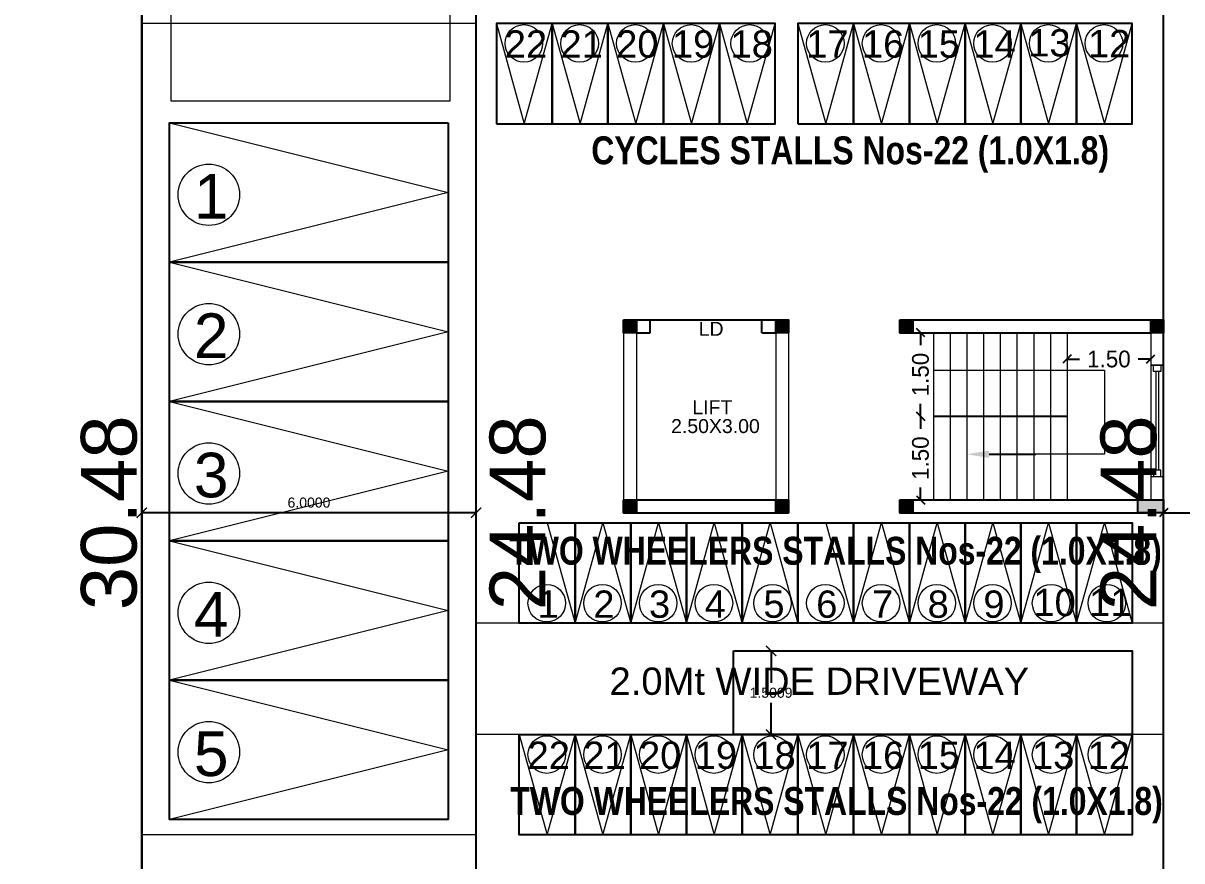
# Model space of a CAD drawing. Header units: metres. Extents: x -1559842 to -1559684, y 41615 to 41715.
# Drawn here: x -1559721.73 to -1559700.93, y 41664.06 to 41679.09 of the extents above; entities that cross this region are included whole.
import ezdxf
from ezdxf import colors
from ezdxf.entities.mleader import LeaderData, LeaderLine
from ezdxf.math import Vec2, Vec3

# ---------------------------------------------------------------- set-up
doc = ezdxf.new("R2010")
doc.units = ezdxf.units.M
doc.header["$LTSCALE"] = 750
doc.header["$MEASUREMENT"] = 0
doc.header["$PDMODE"] = 35
doc.header["$PDSIZE"] = 50
doc.linetypes.add('DASHED2', pattern=[0.375, 0.25, -0.125])
doc.layers.get('0').update_dxf_attribs({"lineweight": 5})
doc.layers.get('Defpoints').update_dxf_attribs({"lineweight": 0})
for name, color, linetype, plot in [('ANGULAR_PARKING_SLOT_1', 6, 'Continuous', False), ('CYCLE_PARKING', 2, 'Continuous', False), ('TWO_WHEELER_DRIVE_WAY', 6, 'Continuous', False), ('TWO_WHEELER_DRIVEWAY', 30, 'Continuous', False), ('TWO_WHEELER_PARKING', 2, 'Continuous', False)]:
    doc.layers.add(name, color=color, linetype=linetype, plot=plot)
for name, color, linetype, lineweight in [('AS_AT_SITE', 7, 'Continuous', 5), ('BLK_1_LVL_0_BLDG_FOOT_PRINT', 1, 'Continuous', 5), ('DIST_EXIT', 7, 'Continuous', 0), ('FMB_OR_PLR', 7, 'Continuous', 5), ('SUPER_IMPOSED', 7, 'Continuous', 5), ('UG_SUMP', 7, 'Continuous', 5)]:
    doc.layers.add(name, color=color, linetype=linetype, lineweight=lineweight)
for name, color, linetype in [('BLK_1_LVL_0_FRONT_SETBACK', 2, 'Continuous'), ('BLK_1_LVL_0_REAR_SETBACK', 11, 'Continuous'), ('PLOT_BOUNDARY', 70, 'Continuous'), ('ROAD_WIDTH', 7, 'Continuous')]:
    doc.layers.add(name, color=color, linetype=linetype)
doc.styles.get("Standard").update_dxf_attribs({"font": 'arial.ttf'})
doc.styles.add('sunahari', font='framd.ttf', dxfattribs={"height": 0.3})
doc.dimstyles.new('CIVIL Mt.', dxfattribs={"dimscale": 0, "dimtxt": 0.2, "dimasz": 0.15, "dimexe": 0.18, "dimexo": 0.0625, "dimgap": 0.1, "dimtad": 0, "dimzin": 0, "dimdsep": 46, "dimtxsty": 'sunahari', "dimblk": 'OBLIQUE', "dimcen": 0.09, "dimse1": 1, "dimse2": 1, "dimclrd": 253, "dimclrt": 4, "dimadec": 0, "dimazin": 0, "dimtfac": 1, "dimtofl": 0, "dimtmove": 1, "dimatfit": 3, "dimfxl": 0, "dimfrac": 2, "dimtolj": 1, "dimtzin": 0, "dimarcsym": 0})
doc.dimstyles.new('SITE PLAN FMB', dxfattribs={"dimtxt": 1, "dimasz": 0.1, "dimexe": 0.1, "dimexo": 0.1, "dimgap": 0.08, "dimtad": 0, "dimzin": 0, "dimdsep": 46, "dimtxsty": 'Standard', "dimblk": 'OBLIQUE', "dimcen": 0.09, "dimse1": 1, "dimse2": 1, "dimsd1": 1, "dimsd2": 1, "dimclrd": 253, "dimclrt": 4, "dimadec": 0, "dimazin": 0, "dimtfac": 1, "dimtofl": 0, "dimtmove": 1, "dimatfit": 3, "dimfxl": 0, "dimfrac": 2, "dimtolj": 1, "dimtzin": 0, "dimarcsym": 0})
doc.dimstyles.get("Standard").update_dxf_attribs({"dimtxt": 0.18, "dimasz": 0.18, "dimexe": 0.18, "dimexo": 0.0625, "dimgap": 0.09, "dimtad": 1, "dimtih": 1, "dimtoh": 1, "dimdec": 4, "dimzin": 0, "dimdsep": 46, "dimtxsty": 'Standard', "dimblk": 'ARCHTICK', "dimcen": 0.09, "dimadec": 0, "dimazin": 0, "dimtfac": 1, "dimtdec": 4, "dimtofl": 0, "dimtmove": 0, "dimatfit": 3, "dimldrblk": 'ARCHTICK', "dimfxl": 0, "dimtolj": 1, "dimtzin": 0, "dimarcsym": 0})

# ---------------------------------------------------------------- blocks, each defined once
blk = doc.blocks.new('*D411')
at = {"layer": 'Defpoints', "color": 0}
for p in [(-1559719.598, 41685.549), (-1559720.183, 41655.069), (-1559719.598, 41655.069)]:
    blk.add_point(p, dxfattribs=at)
at = {"color": 4, "lineweight": 25, "insert": (-1559720.183, 41670.309), "char_height": 1, "attachment_point": 5, "rotation": 90}
blk.add_mtext('\\A1;30.48', dxfattribs=at)
blk = doc.blocks.new('_Oblique')
at = {"color": 0, "linetype": 'ByBlock', "lineweight": -2}
blk.add_line((-0.5, -0.5), (0.5, 0.5), dxfattribs=at)
blk = doc.blocks.new('*D413')
at = {"layer": 'Defpoints', "color": 0}
for p in [(-1559713.598, 41682.549), (-1559713.598, 41658.069), (-1559712.849, 41658.069)]:
    blk.add_point(p, dxfattribs=at)
at = {"color": 4, "lineweight": 25, "insert": (-1559712.849, 41670.309), "char_height": 1, "attachment_point": 5, "rotation": 90}
blk.add_mtext('\\A1;24.48', dxfattribs=at)
blk = doc.blocks.new('*D415')
at = {"layer": 'Defpoints', "color": 0}
for p in [(-1559701.885, 41682.549), (-1559701.262, 41682.549), (-1559701.262, 41658.069)]:
    blk.add_point(p, dxfattribs=at)
at = {"color": 4, "lineweight": 25, "insert": (-1559701.885, 41670.309), "char_height": 1, "attachment_point": 5, "rotation": 90}
blk.add_mtext('\\A1;24.48', dxfattribs=at)
blk = doc.blocks.new('*D418')
at = {"color": 253, "lineweight": -2, "ltscale": 0.25}
for p, q in [((-1559701.262, 41670.309), (-1559700.299, 41670.309)), ((-1559698.262, 41670.309), (-1559699.225, 41670.309))]:
    blk.add_line(p, q, dxfattribs=at)
at = {"layer": 'Defpoints', "color": 0, "ltscale": 0.25}
for p in [(-1559701.262, 41670.309), (-1559698.262, 41670.309), (-1559698.262, 41670.309)]:
    blk.add_point(p, dxfattribs=at)
at = {"color": 253, "lineweight": -2, "ltscale": 0.25, "xscale": 0.15, "yscale": 0.15, "zscale": 0.15, "rotation": 180}
blk.add_blockref('_Oblique', (-1559701.262, 41670.309), dxfattribs=at)
at = {"color": 253, "lineweight": -2, "ltscale": 0.25, "xscale": 0.15, "yscale": 0.15, "zscale": 0.15}
blk.add_blockref('_Oblique', (-1559698.262, 41670.309), dxfattribs=at)
at = {"color": 4, "ltscale": 0.25, "insert": (-1559699.762, 41670.309), "char_height": 0.3, "attachment_point": 5, "style": 'sunahari'}
blk.add_mtext('\\A1;{\\C1;3.00}', dxfattribs=at)
blk = doc.blocks.new('_ArchTick')
at = {"color": 0, "linetype": 'ByBlock', "const_width": 0.15}
blk.add_lwpolyline([(-0.5, -0.5), (0.5, 0.5)], dxfattribs=at)
blk = doc.blocks.new('*D419')
at = {"layer": 'Defpoints', "color": 0}
for p in [(-1559719.598, 41670.309), (-1559719.598, 41670.309), (-1559713.598, 41670.309)]:
    blk.add_point(p, dxfattribs=at)
at = {"layer": 'DIST_EXIT', "color": 0, "lineweight": -2}
for p, q in [((-1559719.598, 41670.371), (-1559719.598, 41670.489)), ((-1559713.598, 41670.371), (-1559713.598, 41670.489)), ((-1559713.598, 41670.309), (-1559719.598, 41670.309))]:
    blk.add_line(p, q, dxfattribs=at)
at = {"layer": 'DIST_EXIT', "color": 0, "lineweight": -2, "xscale": 0.18, "yscale": 0.18, "zscale": 0.18, "rotation": 180}
blk.add_blockref('_ArchTick', (-1559719.598, 41670.309), dxfattribs=at)
at = {"layer": 'DIST_EXIT', "color": 0, "lineweight": -2, "xscale": 0.18, "yscale": 0.18, "zscale": 0.18}
blk.add_blockref('_ArchTick', (-1559713.598, 41670.309), dxfattribs=at)
at = {"layer": 'DIST_EXIT', "color": 0, "insert": (-1559716.598, 41670.491), "char_height": 0.18, "attachment_point": 5}
blk.add_mtext('\\A1;{\\C1;6.0000}', dxfattribs=at)
blk = doc.blocks.new('*D433')
at = {"color": 253, "lineweight": -2}
for p, q in [((-1559705.623, 41673.539), (-1559705.623, 41673.315)), ((-1559705.623, 41672.039), (-1559705.623, 41672.262))]:
    blk.add_line(p, q, dxfattribs=at)
at = {"layer": 'Defpoints', "color": 0}
for p in [(-1559705.623, 41673.539), (-1559705.406, 41673.539), (-1559705.406, 41672.039)]:
    blk.add_point(p, dxfattribs=at)
at = {"color": 253, "lineweight": -2, "xscale": 0.15, "yscale": 0.15, "zscale": 0.15}
for p, rotation in [((-1559705.623, 41673.539), 90), ((-1559705.623, 41672.039), 270)]:
    blk.add_blockref('_Oblique', p, dxfattribs=dict(at, rotation=rotation))
at = {"color": 4, "lineweight": -3, "insert": (-1559705.623, 41672.789), "char_height": 0.3, "attachment_point": 5, "rotation": 90, "style": 'sunahari'}
blk.add_mtext('\\A1;1.50', dxfattribs=at)
blk = doc.blocks.new('*D434')
at = {"color": 253, "lineweight": -2}
for p, q in [((-1559705.623, 41672.039), (-1559705.623, 41671.815)), ((-1559705.623, 41670.539), (-1559705.623, 41670.762))]:
    blk.add_line(p, q, dxfattribs=at)
at = {"layer": 'Defpoints', "color": 0}
for p in [(-1559705.406, 41672.039), (-1559705.623, 41670.539), (-1559705.406, 41670.539)]:
    blk.add_point(p, dxfattribs=at)
at = {"color": 253, "lineweight": -2, "xscale": 0.15, "yscale": 0.15, "zscale": 0.15}
for p, rotation in [((-1559705.623, 41672.039), 90), ((-1559705.623, 41670.539), 270)]:
    blk.add_blockref('_Oblique', p, dxfattribs=dict(at, rotation=rotation))
at = {"color": 4, "lineweight": -3, "insert": (-1559705.623, 41671.289), "char_height": 0.3, "attachment_point": 5, "rotation": 90, "style": 'sunahari'}
blk.add_mtext('\\A1;1.50', dxfattribs=at)
blk = doc.blocks.new('*D435')
at = {"color": 253, "lineweight": -2}
for p, q in [((-1559702.992, 41673.066), (-1559702.769, 41673.066)), ((-1559701.492, 41673.066), (-1559701.715, 41673.066))]:
    blk.add_line(p, q, dxfattribs=at)
at = {"layer": 'Defpoints', "color": 0}
for p in [(-1559701.492, 41673.066), (-1559702.992, 41672.865), (-1559701.492, 41672.865)]:
    blk.add_point(p, dxfattribs=at)
at = {"color": 253, "lineweight": -2, "xscale": 0.15, "yscale": 0.15, "zscale": 0.15, "rotation": 180}
blk.add_blockref('_Oblique', (-1559702.992, 41673.066), dxfattribs=at)
at = {"color": 253, "lineweight": -2, "xscale": 0.15, "yscale": 0.15, "zscale": 0.15}
blk.add_blockref('_Oblique', (-1559701.492, 41673.066), dxfattribs=at)
at = {"color": 4, "lineweight": -3, "insert": (-1559702.242, 41673.066), "char_height": 0.3, "attachment_point": 5, "style": 'sunahari'}
blk.add_mtext('\\A1;1.50', dxfattribs=at)
blk = doc.blocks.new('*D511')
at = {"layer": 'Defpoints', "color": 0}
for p in [(-1559708.976, 41667.83), (-1559708.305, 41667.83), (-1559708.976, 41666.329)]:
    blk.add_point(p, dxfattribs=at)
at = {"layer": 'TWO_WHEELER_DRIVE_WAY', "color": 0, "lineweight": -2}
for p, q in [((-1559708.914, 41667.83), (-1559708.125, 41667.83)), ((-1559708.305, 41667.83), (-1559708.305, 41667.261)), ((-1559708.305, 41666.329), (-1559708.305, 41666.897)), ((-1559708.914, 41666.329), (-1559708.125, 41666.329))]:
    blk.add_line(p, q, dxfattribs=at)
at = {"layer": 'TWO_WHEELER_DRIVE_WAY', "color": 0, "lineweight": -2, "xscale": 0.18, "yscale": 0.18, "zscale": 0.18}
for p, rotation in [((-1559708.305, 41667.83), 90), ((-1559708.305, 41666.329), 270)]:
    blk.add_blockref('_ArchTick', p, dxfattribs=dict(at, rotation=rotation))
at = {"layer": 'TWO_WHEELER_DRIVE_WAY', "color": 0, "lineweight": -2, "insert": (-1559708.305, 41667.079), "char_height": 0.18, "attachment_point": 5}
blk.add_mtext('\\A1;1.5009', dxfattribs=at)

msp = doc.modelspace()

# ---------------------------------------------------------------- hatches: boundary and pattern name
h = msp.add_hatch()
h.set_pattern_fill('GRAVEL', color=141, scale=0.06)
h.set_pattern_definition([(228.012788, (-1559513.00596, 41844.04268), (-12.192, -13.716), [0.205033, -20.29829]), (184.96974, (-1559513.14312, 41843.89028), (18.287999993, 1.524000087), [0.351843, -34.832429]), (132.510447, (-1559513.49364, 41843.8598), (15.240000006, -16.763999994), [0.248089, -24.560834]), (267.27369, (-1559514.088, 41843.4788), (1.524000003, 30.48), [0.320403, -31.7198625]), (292.833654, (-1559514.10324, 41843.15876), (-7.62, 18.288), [0.31418, -31.103885]), (357.27369, (-1559513.98132, 41842.8692), (-30.48, 1.524000003), [0.320403, -31.7198625]), (37.69424, (-1559513.66128, 41842.85396), (-19.811999999, -15.240000001), [0.423716, -41.947869]), (72.255328, (-1559513.326, 41843.11304), (10.668000003, 33.527999999), [0.400032, -39.603154]), (121.429566, (-1559513.20408, 41843.49404), (-12.192000002, 19.811999999), [0.321488, -31.8273274]), (175.23636, (-1559513.37172, 41843.76836), (16.764, -1.524), [0.367028, -17.984362]), (222.397438, (-1559513.73748, 41843.79884), (-18.287999999, -16.764000001), [0.474647, -46.9900635]), (138.814075, (-1559512.57924, 41843.46356), (-10.668, 9.144), [0.162003, -16.0383395]), (171.469234, (-1559512.70116, 41843.57024), (19.812, -3.047999997), [0.308209, -30.5127834]), (225, (-1559513.006, 41843.616), (-2e-16, -1.524), [0.215526, -1.939736]), (203.19859, (-1559513.11264, 41843.79884), (7.62, 3.048), [0.116065, -11.4903734]), (291.80141, (-1559513.21932, 41843.75312), (-1.524, 4.572), [0.164139, -8.042852]), (30.96376, (-1559513.15836, 41843.60072), (4.572, 3.048), [0.266592, -8.619779]), (161.56505, (-1559512.92976, 41843.7379), (3.048, -1.524), [0.192772, -4.626539]), (16.38954, (-1559514.10324, 41843.75312), (15.24, 4.572), [0.270053, -26.735296]), (70.346176, (-1559513.84416, 41843.82932), (-6.096, -16.764), [0.226559, -22.4293294]), (293.19859, (-1559512.92976, 41844.04268), (-3.048, 7.62), [0.232128, -11.37431]), (343.61046, (-1559512.83832, 41843.82932), (-15.24, 4.572), [0.270053, -26.735296]), (339.443955, (-1559514.10324, 41842.80824), (-7.62, 3.048), [0.260421, -12.7606406]), (294.77514, (-1559513.8594, 41842.7168), (-7.62000001, 16.763999996), [0.218203, -21.602156]), (66.80141, (-1559512.91452, 41842.51868), (3.048, 7.62), [0.232128, -11.37431]), (17.354025, (-1559512.82308, 41842.73204), (-19.812, -6.096), [0.25547, -25.2914256]), (69.443955, (-1559513.66128, 41842.51868), (-3.048, -7.62), [0.1302106, -12.890851]), (101.30993, (-1559513.00596, 41842.51868), (-1.524, 6.096), [0.077709, -7.693197]), (165.96376, (-1559513.0212, 41842.59488), (4.572, -1.524), [0.31418, -5.969433]), (186.009006, (-1559513.326, 41842.67108), (15.24, 1.524), [0.29116, -28.824819]), (303.69007, (-1559513.15836, 41843.46356), (-1.524, 3.048), [0.219794, -5.275066]), (353.157227, (-1559513.03644, 41843.28068), (25.908, -3.047999999), [0.383734, -37.9896054]), (60.945396, (-1559512.65544, 41843.23496), (-6.096, -10.668), [0.156905, -15.533635]), (90, (-1559512.5792, 41843.3721), (-1.524, 1.524), [0.09144, -1.43256]), (120.256437, (-1559513.35648, 41842.7168), (6.096, -10.668), [0.21172, -20.9603645]), (48.012787, (-1559513.46316, 41842.89968), (12.192, 13.716), [0.410066, -20.093257]), (0, (-1559513.1888, 41843.2045), (1.524, 1.524), [0.39624, -1.12776]), (325.304846, (-1559512.7926, 41843.20448), (15.240000006, -10.667999992), [0.240966, -23.85559]), (254.0546, (-1559512.59448, 41843.06732), (-1.524, -6.096), [0.2218974, -10.87299]), (207.645975, (-1559512.65544, 41842.85396), (-28.956000001, -15.239999998), [0.361287, -35.767479]), (175.426079, (-1559512.97548, 41842.68632), (-19.812, 1.524), [0.382218, -37.839508])])
h.paths.add_polyline_path([(-1559714.59807, 41655.48301), (-1559714.59807, 41655.06868), (-1559700.76207, 41655.06868), (-1559700.76207, 41655.48301)])
h.paths.add_polyline_path([(-1559712.05885, 41669.00202), (-1559712.05885, 41671.61339), (-1559713.62947, 41671.61339), (-1559713.62947, 41669.00202)], flags=9)
h.paths.add_polyline_path([(-1559708.75085, 41658.03044), (-1559706.13949, 41658.03044), (-1559706.13949, 41659.60106), (-1559708.75085, 41659.60106)], flags=9)
h.paths.add_polyline_path([(-1559701.09446, 41669.00202), (-1559701.09446, 41671.61339), (-1559702.66508, 41671.61339), (-1559702.66508, 41669.00202)], flags=9)
h.paths.add_polyline_path([(-1559706.78908, 41655.52307), (-1559706.78908, 41657.62351), (-1559708.10974, 41657.62351), (-1559708.10974, 41655.52307)], flags=9)
h.paths.add_polyline_path([(-1559702.14033, 41682.64266), (-1559699.54617, 41682.64266), (-1559699.54617, 41684.73811), (-1559702.14033, 41684.73811)], flags=9)
h.paths.add_polyline_path([(-1559715.38862, 41679.50211), (-1559715.38862, 41683.25471), (-1559717.48407, 41683.25471), (-1559717.48407, 41679.50211)], flags=9)
h.paths.add_polyline_path([(-1559710.80521, 41671.69838), (-1559704.07145, 41671.69838), (-1559704.07145, 41673.79383), (-1559710.80521, 41673.79383)], flags=9)
h.paths.add_polyline_path([(-1559710.56341, 41666.64568), (-1559704.14588, 41666.64568), (-1559704.14588, 41672.12252), (-1559710.56341, 41672.12252)], flags=9)
at = {"lineweight": -3}
h = msp.add_hatch(color=6, dxfattribs=at)
h.dxf.hatch_style = 1
h.paths.add_polyline_path([(-1559710.72207, 41673.76868), (-1559710.95207, 41673.76868), (-1559710.95207, 41673.53868), (-1559710.72207, 41673.53868)])
h = msp.add_hatch(color=6, dxfattribs=at)
h.dxf.hatch_style = 1
h.paths.add_polyline_path([(-1559707.99207, 41673.76868), (-1559708.22207, 41673.76868), (-1559708.22207, 41673.53868), (-1559707.99207, 41673.53868)])
h = msp.add_hatch(color=6, dxfattribs=at)
h.dxf.hatch_style = 1
h.paths.add_polyline_path([(-1559705.76207, 41673.76868), (-1559705.99207, 41673.76868), (-1559705.99207, 41673.53868), (-1559705.76207, 41673.53868)])
h = msp.add_hatch(color=6, dxfattribs=at)
h.dxf.hatch_style = 1
h.paths.add_polyline_path([(-1559701.26207, 41673.76868), (-1559701.49207, 41673.76868), (-1559701.49207, 41673.53868), (-1559701.26207, 41673.53868)])
h = msp.add_hatch(color=6, dxfattribs=at)
h.dxf.hatch_style = 1
h.paths.add_polyline_path([(-1559710.72207, 41670.53868), (-1559710.95207, 41670.53868), (-1559710.95207, 41670.30868), (-1559710.72207, 41670.30868)])
h = msp.add_hatch(color=6, dxfattribs=at)
h.dxf.hatch_style = 1
h.paths.add_polyline_path([(-1559707.99207, 41670.53868), (-1559708.22207, 41670.53868), (-1559708.22207, 41670.30868), (-1559707.99207, 41670.30868)])
h = msp.add_hatch(color=6, dxfattribs=at)
h.dxf.hatch_style = 1
h.paths.add_polyline_path([(-1559705.76207, 41670.53868), (-1559705.99207, 41670.53868), (-1559705.99207, 41670.30868), (-1559705.76207, 41670.30868)])
h = msp.add_hatch(color=6, dxfattribs=at)
h.dxf.hatch_style = 1
h.paths.add_polyline_path([(-1559701.26207, 41670.53868), (-1559701.72207, 41670.53868), (-1559701.72207, 41670.30868), (-1559701.26207, 41670.30868)])

# ---------------------------------------------------------------- linework, layer by layer
at = {"color": 7, "ltscale": 0.25}
for p, q in [((-1559719.59807, 41643.74568), (-1559719.59807, 41696.87168)), ((-1559713.59807, 41679.08868), (-1559719.59807, 41679.08868)), ((-1559710.95207, 41673.76868), (-1559710.95207, 41670.30868)), ((-1559707.99207, 41673.76868), (-1559707.99207, 41670.53868)), ((-1559710.72207, 41673.53868), (-1559710.72207, 41670.53868)), ((-1559708.22207, 41673.53868), (-1559708.22207, 41670.53868)), ((-1559705.39207, 41673.53868), (-1559705.39207, 41670.53868)), ((-1559705.09207, 41673.53868), (-1559705.09207, 41670.53868)), ((-1559704.79207, 41673.53868), (-1559704.79207, 41670.53868)), ((-1559704.49207, 41673.53868), (-1559704.49207, 41670.53868)), ((-1559704.19207, 41673.53868), (-1559704.19207, 41670.53868)), ((-1559703.89207, 41673.53868), (-1559703.89207, 41670.53868)), ((-1559703.59207, 41673.53868), (-1559703.59207, 41670.53868)), ((-1559703.29207, 41673.53868), (-1559703.29207, 41670.53868)), ((-1559702.99207, 41673.53868), (-1559702.99207, 41670.53868)), ((-1559701.49207, 41673.53868), (-1559701.49207, 41670.53868)), ((-1559701.26207, 41668.32868), (-1559713.59807, 41668.32868)), ((-1559701.26207, 41666.32868), (-1559713.59807, 41666.32868)), ((-1559713.59807, 41664.52868), (-1559719.59807, 41664.52868))]:
    msp.add_line(p, q, dxfattribs=at)
at = {"color": 7, "linetype": 'DASHED2', "ltscale": 0.25}
for p, q in [((-1559713.23323, 41679.08868), (-1559712.73323, 41677.28868)), ((-1559712.73323, 41677.28868), (-1559712.23323, 41679.08868)), ((-1559712.23323, 41679.08868), (-1559711.73323, 41677.28868)), ((-1559711.73323, 41677.28868), (-1559711.23323, 41679.08868)), ((-1559711.23323, 41679.08868), (-1559710.73323, 41677.28868)), ((-1559710.73323, 41677.28868), (-1559710.23323, 41679.08868)), ((-1559710.23323, 41679.08868), (-1559709.73323, 41677.28868)), ((-1559709.73323, 41677.28868), (-1559709.23323, 41679.08868)), ((-1559709.23323, 41679.08868), (-1559708.73323, 41677.28868)), ((-1559708.73323, 41677.28868), (-1559708.23323, 41679.08868)), ((-1559707.82342, 41679.08868), (-1559707.32342, 41677.28868)), ((-1559707.32342, 41677.28868), (-1559706.82342, 41679.08868)), ((-1559706.82342, 41679.08868), (-1559706.32342, 41677.28868)), ((-1559706.32342, 41677.28868), (-1559705.82342, 41679.08868)), ((-1559705.82342, 41679.08868), (-1559705.32342, 41677.28868)), ((-1559705.32342, 41677.28868), (-1559704.82342, 41679.08868)), ((-1559704.82342, 41679.08868), (-1559704.32342, 41677.28868)), ((-1559704.32342, 41677.28868), (-1559703.82342, 41679.08868)), ((-1559703.82342, 41679.08868), (-1559703.32342, 41677.28868)), ((-1559703.32342, 41677.28868), (-1559702.82342, 41679.08868)), ((-1559702.82342, 41679.08868), (-1559702.32342, 41677.28868)), ((-1559702.32342, 41677.28868), (-1559701.82342, 41679.08868)), ((-1559712.32342, 41670.12868), (-1559711.82342, 41668.32868)), ((-1559711.82342, 41668.32868), (-1559711.32342, 41670.12868)), ((-1559711.32342, 41670.12868), (-1559710.82342, 41668.32868)), ((-1559710.82342, 41668.32868), (-1559710.32342, 41670.12868)), ((-1559710.32342, 41670.12868), (-1559709.82342, 41668.32868)), ((-1559709.82342, 41668.32868), (-1559709.32342, 41670.12868)), ((-1559709.32342, 41670.12868), (-1559708.82342, 41668.32868)), ((-1559708.82342, 41668.32868), (-1559708.32342, 41670.12868)), ((-1559708.32342, 41670.12868), (-1559707.82342, 41668.32868)), ((-1559707.32342, 41670.12868), (-1559706.82342, 41668.32868)), ((-1559706.82342, 41668.32868), (-1559706.32342, 41670.12868)), ((-1559706.32342, 41670.12868), (-1559705.82342, 41668.32868)), ((-1559705.82342, 41668.32868), (-1559705.32342, 41670.12868)), ((-1559705.32342, 41670.12868), (-1559704.82342, 41668.32868)), ((-1559704.82342, 41668.32868), (-1559704.32342, 41670.12868)), ((-1559704.32342, 41670.12868), (-1559703.82342, 41668.32868)), ((-1559703.82342, 41668.32868), (-1559703.32342, 41670.12868)), ((-1559703.32342, 41670.12868), (-1559702.82342, 41668.32868)), ((-1559702.82342, 41668.32868), (-1559702.32342, 41670.12868)), ((-1559702.32342, 41670.12868), (-1559701.82342, 41668.32868)), ((-1559712.82342, 41666.32868), (-1559712.32342, 41664.52868)), ((-1559712.32342, 41664.52868), (-1559711.82342, 41666.32868)), ((-1559711.82342, 41666.32868), (-1559711.32342, 41664.52868)), ((-1559711.32342, 41664.52868), (-1559710.82342, 41666.32868)), ((-1559710.82342, 41666.32868), (-1559710.32342, 41664.52868)), ((-1559710.32342, 41664.52868), (-1559709.82342, 41666.32868)), ((-1559709.82342, 41666.32868), (-1559709.32342, 41664.52868)), ((-1559709.32342, 41664.52868), (-1559708.82342, 41666.32868)), ((-1559708.82342, 41666.32868), (-1559708.32342, 41664.52868)), ((-1559708.32342, 41664.52868), (-1559707.82342, 41666.32868)), ((-1559707.82342, 41666.32868), (-1559707.32342, 41664.52868)), ((-1559707.32342, 41664.52868), (-1559706.82342, 41666.32868)), ((-1559706.82342, 41666.32868), (-1559706.32342, 41664.52868)), ((-1559706.32342, 41664.52868), (-1559705.82342, 41666.32868)), ((-1559705.82342, 41666.32868), (-1559705.32342, 41664.52868)), ((-1559705.32342, 41664.52868), (-1559704.82342, 41666.32868)), ((-1559704.82342, 41666.32868), (-1559704.32342, 41664.52868)), ((-1559704.32342, 41664.52868), (-1559703.82342, 41666.32868)), ((-1559703.82342, 41666.32868), (-1559703.32342, 41664.52868)), ((-1559703.32342, 41664.52868), (-1559702.82342, 41666.32868)), ((-1559702.82342, 41666.32868), (-1559702.32342, 41664.52868)), ((-1559702.32342, 41664.52868), (-1559701.82342, 41666.32868))]:
    msp.add_line(p, q, dxfattribs=at)
at = {"color": 7, "linetype": 'DASHED2', "ltscale": 0.75}
for p, q in [((-1559719.09807, 41677.30428), (-1559714.09807, 41676.05428)), ((-1559714.09807, 41676.05428), (-1559719.09807, 41674.80428)), ((-1559719.09807, 41674.80428), (-1559714.09807, 41673.55428)), ((-1559714.09807, 41673.55428), (-1559719.09807, 41672.30428)), ((-1559719.09807, 41672.30428), (-1559714.09807, 41671.05428)), ((-1559714.09807, 41671.05428), (-1559719.09807, 41669.80428)), ((-1559719.09807, 41669.80428), (-1559714.09807, 41668.55428)), ((-1559714.09807, 41668.55428), (-1559719.09807, 41667.30428)), ((-1559719.09807, 41667.30428), (-1559714.09807, 41666.05428)), ((-1559714.09807, 41666.05428), (-1559719.09807, 41664.80428))]:
    msp.add_line(p, q, dxfattribs=at)
at = {"color": 7, "lineweight": -3}
for p, q in [((-1559710.95207, 41673.76868), (-1559707.99207, 41673.76868)), ((-1559710.47207, 41673.53868), (-1559710.47207, 41673.76868)), ((-1559708.47207, 41673.53868), (-1559708.47207, 41673.76868)), ((-1559705.99207, 41673.76868), (-1559701.49207, 41673.76868)), ((-1559710.72207, 41673.53868), (-1559710.47207, 41673.53868)), ((-1559708.47207, 41673.53868), (-1559708.22207, 41673.53868)), ((-1559705.99207, 41673.53868), (-1559701.49207, 41673.53868)), ((-1559702.99207, 41672.03868), (-1559705.39207, 41672.03868)), ((-1559710.72207, 41670.53868), (-1559707.99207, 41670.53868)), ((-1559705.99207, 41670.53868), (-1559701.49207, 41670.53868)), ((-1559710.95207, 41670.30868), (-1559707.99207, 41670.30868)), ((-1559705.99207, 41670.30868), (-1559701.49207, 41670.30868))]:
    msp.add_line(p, q, dxfattribs=at)
at = {"color": 7}
for p, q in [((-1559701.49207, 41672.95758), (-1559701.26207, 41672.95758)), ((-1559701.26207, 41672.95758), (-1559701.49207, 41672.95758)), ((-1559701.49207, 41670.95758), (-1559701.26207, 41670.95758))]:
    msp.add_line(p, q, dxfattribs=at)
at = {"color": 7, "linetype": 'ByBlock'}
for p, q in [((-1559701.40263, 41672.84172), (-1559701.40263, 41671.07345)), ((-1559701.35152, 41672.84172), (-1559701.35152, 41671.07345))]:
    msp.add_line(p, q, dxfattribs=at)
at = {"color": 3, "ltscale": 0.2}
msp.add_lwpolyline([(-1559719.59807, 41685.54868), (-1559698.26207, 41685.54868), (-1559698.26207, 41655.06868), (-1559719.59807, 41655.06868)], close=True, dxfattribs=at)
at = {"color": 1}
msp.add_lwpolyline([(-1559713.59807, 41682.54868), (-1559701.26207, 41682.54868), (-1559701.26207, 41658.06868), (-1559713.59807, 41658.06868)], close=True, dxfattribs=at)
at = {"color": 7, "ltscale": 0.25}
for points in [[(-1559713.23323, 41679.08868), (-1559712.23323, 41679.08868), (-1559712.23323, 41677.28868), (-1559713.23323, 41677.28868)], [(-1559712.23323, 41679.08868), (-1559711.23323, 41679.08868), (-1559711.23323, 41677.28868), (-1559712.23323, 41677.28868)], [(-1559711.23323, 41679.08868), (-1559710.23323, 41679.08868), (-1559710.23323, 41677.28868), (-1559711.23323, 41677.28868)], [(-1559710.23323, 41679.08868), (-1559709.23323, 41679.08868), (-1559709.23323, 41677.28868), (-1559710.23323, 41677.28868)], [(-1559709.23323, 41679.08868), (-1559708.23323, 41679.08868), (-1559708.23323, 41677.28868), (-1559709.23323, 41677.28868)], [(-1559707.82342, 41679.08868), (-1559706.82342, 41679.08868), (-1559706.82342, 41677.28868), (-1559707.82342, 41677.28868)], [(-1559706.82342, 41679.08868), (-1559705.82342, 41679.08868), (-1559705.82342, 41677.28868), (-1559706.82342, 41677.28868)], [(-1559705.82342, 41679.08868), (-1559704.82342, 41679.08868), (-1559704.82342, 41677.28868), (-1559705.82342, 41677.28868)], [(-1559704.82342, 41679.08868), (-1559703.82342, 41679.08868), (-1559703.82342, 41677.28868), (-1559704.82342, 41677.28868)], [(-1559703.82342, 41679.08868), (-1559702.82342, 41679.08868), (-1559702.82342, 41677.28868), (-1559703.82342, 41677.28868)], [(-1559702.82342, 41679.08868), (-1559701.82342, 41679.08868), (-1559701.82342, 41677.28868), (-1559702.82342, 41677.28868)], [(-1559714.09807, 41677.30428), (-1559714.09807, 41674.80428), (-1559719.09807, 41674.80428), (-1559719.09807, 41677.30428)], [(-1559714.09807, 41674.80428), (-1559714.09807, 41672.30428), (-1559719.09807, 41672.30428), (-1559719.09807, 41674.80428)], [(-1559714.09807, 41672.30428), (-1559714.09807, 41669.80428), (-1559719.09807, 41669.80428), (-1559719.09807, 41672.30428)], [(-1559712.82342, 41670.12868), (-1559711.82342, 41670.12868), (-1559711.82342, 41668.32868), (-1559712.82342, 41668.32868)], [(-1559711.82342, 41670.12868), (-1559710.82342, 41670.12868), (-1559710.82342, 41668.32868), (-1559711.82342, 41668.32868)], [(-1559711.82342, 41670.12868), (-1559710.82342, 41670.12868), (-1559710.82342, 41668.32868), (-1559711.82342, 41668.32868)], [(-1559710.82342, 41670.12868), (-1559709.82342, 41670.12868), (-1559709.82342, 41668.32868), (-1559710.82342, 41668.32868)], [(-1559710.82342, 41670.12868), (-1559709.82342, 41670.12868), (-1559709.82342, 41668.32868), (-1559710.82342, 41668.32868)], [(-1559709.82342, 41670.12868), (-1559708.82342, 41670.12868), (-1559708.82342, 41668.32868), (-1559709.82342, 41668.32868)], [(-1559709.82342, 41670.12868), (-1559708.82342, 41670.12868), (-1559708.82342, 41668.32868), (-1559709.82342, 41668.32868)], [(-1559708.82342, 41670.12868), (-1559707.82342, 41670.12868), (-1559707.82342, 41668.32868), (-1559708.82342, 41668.32868)], [(-1559707.82342, 41670.12868), (-1559706.82342, 41670.12868), (-1559706.82342, 41668.32868), (-1559707.82342, 41668.32868)], [(-1559706.82342, 41670.12868), (-1559705.82342, 41670.12868), (-1559705.82342, 41668.32868), (-1559706.82342, 41668.32868)], [(-1559706.82342, 41670.12868), (-1559705.82342, 41670.12868), (-1559705.82342, 41668.32868), (-1559706.82342, 41668.32868)], [(-1559705.82342, 41670.12868), (-1559704.82342, 41670.12868), (-1559704.82342, 41668.32868), (-1559705.82342, 41668.32868)], [(-1559705.82342, 41670.12868), (-1559704.82342, 41670.12868), (-1559704.82342, 41668.32868), (-1559705.82342, 41668.32868)], [(-1559704.82342, 41670.12868), (-1559703.82342, 41670.12868), (-1559703.82342, 41668.32868), (-1559704.82342, 41668.32868)], [(-1559704.82342, 41670.12868), (-1559703.82342, 41670.12868), (-1559703.82342, 41668.32868), (-1559704.82342, 41668.32868)], [(-1559703.82342, 41670.12868), (-1559702.82342, 41670.12868), (-1559702.82342, 41668.32868), (-1559703.82342, 41668.32868)], [(-1559702.82342, 41670.12868), (-1559701.82342, 41670.12868), (-1559701.82342, 41668.32868), (-1559702.82342, 41668.32868)], [(-1559714.09807, 41669.80428), (-1559714.09807, 41667.30428), (-1559719.09807, 41667.30428), (-1559719.09807, 41669.80428)], [(-1559714.09807, 41667.30428), (-1559714.09807, 41664.80428), (-1559719.09807, 41664.80428), (-1559719.09807, 41667.30428)], [(-1559712.82342, 41666.32868), (-1559711.82342, 41666.32868), (-1559711.82342, 41664.52868), (-1559712.82342, 41664.52868)], [(-1559711.82342, 41666.32868), (-1559710.82342, 41666.32868), (-1559710.82342, 41664.52868), (-1559711.82342, 41664.52868)], [(-1559710.82342, 41666.32868), (-1559709.82342, 41666.32868), (-1559709.82342, 41664.52868), (-1559710.82342, 41664.52868)], [(-1559709.82342, 41666.32868), (-1559708.82342, 41666.32868), (-1559708.82342, 41664.52868), (-1559709.82342, 41664.52868)], [(-1559708.82342, 41666.32868), (-1559707.82342, 41666.32868), (-1559707.82342, 41664.52868), (-1559708.82342, 41664.52868)], [(-1559707.82342, 41666.32868), (-1559706.82342, 41666.32868), (-1559706.82342, 41664.52868), (-1559707.82342, 41664.52868)], [(-1559706.82342, 41666.32868), (-1559705.82342, 41666.32868), (-1559705.82342, 41664.52868), (-1559706.82342, 41664.52868)], [(-1559705.82342, 41666.32868), (-1559704.82342, 41666.32868), (-1559704.82342, 41664.52868), (-1559705.82342, 41664.52868)], [(-1559704.82342, 41666.32868), (-1559703.82342, 41666.32868), (-1559703.82342, 41664.52868), (-1559704.82342, 41664.52868)], [(-1559703.82342, 41666.32868), (-1559702.82342, 41666.32868), (-1559702.82342, 41664.52868), (-1559703.82342, 41664.52868)], [(-1559702.82342, 41666.32868), (-1559701.82342, 41666.32868), (-1559701.82342, 41664.52868), (-1559702.82342, 41664.52868)]]:
    msp.add_lwpolyline(points, close=True, dxfattribs=at)
at = {"color": 6, "lineweight": -3}
for points in [[(-1559710.95207, 41673.76868), (-1559710.72207, 41673.76868), (-1559710.72207, 41673.53868), (-1559710.95207, 41673.53868)], [(-1559708.22207, 41673.76868), (-1559707.99207, 41673.76868), (-1559707.99207, 41673.53868), (-1559708.22207, 41673.53868)], [(-1559705.99207, 41673.76868), (-1559705.76207, 41673.76868), (-1559705.76207, 41673.53868), (-1559705.99207, 41673.53868)], [(-1559701.49207, 41673.76868), (-1559701.26207, 41673.76868), (-1559701.26207, 41673.53868), (-1559701.49207, 41673.53868)], [(-1559710.95207, 41670.53868), (-1559710.72207, 41670.53868), (-1559710.72207, 41670.30868), (-1559710.95207, 41670.30868)], [(-1559708.22207, 41670.53868), (-1559707.99207, 41670.53868), (-1559707.99207, 41670.30868), (-1559708.22207, 41670.30868)], [(-1559705.99207, 41670.53868), (-1559705.76207, 41670.53868), (-1559705.76207, 41670.30868), (-1559705.99207, 41670.30868)], [(-1559701.26207, 41670.30868), (-1559701.72207, 41670.30868), (-1559701.72207, 41670.53868), (-1559701.26207, 41670.53868)]]:
    msp.add_lwpolyline(points, close=True, dxfattribs=at)
at = {"color": 7, "ltscale": 0.25}
msp.add_lwpolyline([(-1559705.39207, 41672.86517), (-1559702.31963, 41672.86517), (-1559702.31963, 41671.35915), (-1559703.55102, 41671.35915)], dxfattribs=at)
at = {"color": 7}
for points in [[(-1559701.44163, 41672.95758), (-1559701.31217, 41672.95758), (-1559701.31217, 41672.84172), (-1559701.44163, 41672.84172)], [(-1559701.44163, 41670.95758), (-1559701.31217, 41670.95758), (-1559701.31217, 41671.07345), (-1559701.44163, 41671.07345)]]:
    msp.add_lwpolyline(points, close=True, dxfattribs=at)
at = {"color": 7, "ltscale": 0.25}
for centre, radius in [((-1559712.7409, 41678.73043), 0.33689), ((-1559711.7409, 41678.73043), 0.33689), ((-1559710.7409, 41678.73043), 0.33689), ((-1559709.7409, 41678.73043), 0.33689), ((-1559708.68923, 41678.73043), 0.33689), ((-1559707.33108, 41678.73043), 0.33689), ((-1559706.33108, 41678.73043), 0.33689), ((-1559705.33108, 41678.73043), 0.33689), ((-1559704.33108, 41678.73043), 0.33689), ((-1559703.33108, 41678.73043), 0.33689), ((-1559702.33108, 41678.73043), 0.33689), ((-1559718.39496, 41676.01428), 0.55078), ((-1559718.39496, 41673.51428), 0.55078), ((-1559718.39496, 41671.01428), 0.55078), ((-1559718.39496, 41668.51428), 0.55078), ((-1559712.33108, 41668.68693), 0.33689), ((-1559711.33108, 41668.68693), 0.33689), ((-1559710.33108, 41668.68693), 0.33689), ((-1559709.33108, 41668.68693), 0.33689), ((-1559708.27941, 41668.68693), 0.33689), ((-1559707.33108, 41668.68693), 0.33689), ((-1559706.33108, 41668.68693), 0.33689), ((-1559705.33108, 41668.68693), 0.33689), ((-1559704.33108, 41668.68693), 0.33689), ((-1559703.27941, 41668.68693), 0.33689), ((-1559702.27941, 41668.68693), 0.33689), ((-1559718.39496, 41666.01428), 0.55078), ((-1559712.33108, 41665.97043), 0.33689), ((-1559711.33108, 41665.97043), 0.33689), ((-1559710.33108, 41665.97043), 0.33689), ((-1559709.33108, 41665.97043), 0.33689), ((-1559708.27941, 41665.97043), 0.33689), ((-1559707.33108, 41665.97043), 0.33689), ((-1559706.33108, 41665.97043), 0.33689), ((-1559705.33108, 41665.97043), 0.33689), ((-1559704.33108, 41665.97043), 0.33689), ((-1559703.27941, 41665.97043), 0.33689), ((-1559702.27941, 41665.97043), 0.33689)]:
    msp.add_circle(centre, radius, dxfattribs=at)
at = {"layer": 'ANGULAR_PARKING_SLOT_1', "color": 6, "ltscale": 400}
for points in [[(-1559714.09807, 41677.30428), (-1559714.09807, 41674.80428), (-1559719.09807, 41674.80428), (-1559719.09807, 41677.30428)], [(-1559714.09807, 41674.80428), (-1559714.09807, 41672.30428), (-1559719.09807, 41672.30428), (-1559719.09807, 41674.80428)], [(-1559714.09807, 41672.30428), (-1559714.09807, 41669.80428), (-1559719.09807, 41669.80428), (-1559719.09807, 41672.30428)], [(-1559714.09807, 41669.80428), (-1559714.09807, 41667.30428), (-1559719.09807, 41667.30428), (-1559719.09807, 41669.80428)], [(-1559714.09807, 41667.30428), (-1559714.09807, 41664.80428), (-1559719.09807, 41664.80428), (-1559719.09807, 41667.30428)]]:
    msp.add_lwpolyline(points, close=True, dxfattribs=at)
at = {"layer": 'AS_AT_SITE', "color": 6, "ltscale": 0.2}
msp.add_lwpolyline([(-1559719.59807, 41685.54868), (-1559698.26207, 41685.54868), (-1559698.26207, 41655.06868), (-1559719.59807, 41655.06868)], close=True, dxfattribs=at)
at = {"layer": 'BLK_1_LVL_0_BLDG_FOOT_PRINT', "color": 1}
msp.add_lwpolyline([(-1559713.59807, 41682.54868), (-1559701.26207, 41682.54868), (-1559701.26207, 41658.06868), (-1559713.59807, 41658.06868)], close=True, dxfattribs=at)
at = {"layer": 'BLK_1_LVL_0_FRONT_SETBACK', "color": 2}
msp.add_lwpolyline([(-1559719.59807, 41658.06868), (-1559713.59807, 41658.06868), (-1559713.59807, 41682.54868), (-1559719.59807, 41682.54868)], close=True, dxfattribs=at)
at = {"layer": 'BLK_1_LVL_0_REAR_SETBACK', "color": 11}
msp.add_lwpolyline([(-1559701.26207, 41682.54868), (-1559698.26207, 41682.54868), (-1559698.26207, 41658.06868), (-1559701.26207, 41658.06868)], close=True, dxfattribs=at)
at = {"layer": 'CYCLE_PARKING', "linetype": 'Continuous'}
for points in [[(-1559713.23323, 41677.28868), (-1559712.23323, 41677.28868), (-1559712.23323, 41679.08868), (-1559713.23323, 41679.08868), (-1559713.23323, 41677.28868)], [(-1559712.23323, 41677.28868), (-1559711.23323, 41677.28868), (-1559711.23323, 41679.08868), (-1559712.23323, 41679.08868), (-1559712.23323, 41677.28868)], [(-1559711.23323, 41677.28868), (-1559710.23323, 41677.28868), (-1559710.23323, 41679.08868), (-1559711.23323, 41679.08868), (-1559711.23323, 41677.28868)], [(-1559710.23323, 41677.28868), (-1559709.23323, 41677.28868), (-1559709.23323, 41679.08868), (-1559710.23323, 41679.08868), (-1559710.23323, 41677.28868)], [(-1559709.23323, 41677.28868), (-1559708.23323, 41677.28868), (-1559708.23323, 41679.08868), (-1559709.23323, 41679.08868), (-1559709.23323, 41677.28868)], [(-1559707.82342, 41677.28868), (-1559706.82342, 41677.28868), (-1559706.82342, 41679.08868), (-1559707.82342, 41679.08868), (-1559707.82342, 41677.28868)], [(-1559706.82342, 41677.28868), (-1559705.82342, 41677.28868), (-1559705.82342, 41679.08868), (-1559706.82342, 41679.08868), (-1559706.82342, 41677.28868)], [(-1559705.82342, 41677.28868), (-1559704.82342, 41677.28868), (-1559704.82342, 41679.08868), (-1559705.82342, 41679.08868), (-1559705.82342, 41677.28868)], [(-1559704.82342, 41677.28868), (-1559703.82342, 41677.28868), (-1559703.82342, 41679.08868), (-1559704.82342, 41679.08868), (-1559704.82342, 41677.28868)], [(-1559703.82342, 41677.28868), (-1559702.82342, 41677.28868), (-1559702.82342, 41679.08868), (-1559703.82342, 41679.08868), (-1559703.82342, 41677.28868)], [(-1559702.82342, 41677.28868), (-1559701.82342, 41677.28868), (-1559701.82342, 41679.08868), (-1559702.82342, 41679.08868), (-1559702.82342, 41677.28868)]]:
    msp.add_lwpolyline(points, dxfattribs=at)
at = {"layer": 'FMB_OR_PLR', "color": 70, "ltscale": 0.2}
msp.add_lwpolyline([(-1559719.59807, 41685.54868), (-1559698.26207, 41685.54868), (-1559698.26207, 41655.06868), (-1559719.59807, 41655.06868)], close=True, dxfattribs=at)
at = {"layer": 'PLOT_BOUNDARY', "color": 70, "ltscale": 0.2}
msp.add_lwpolyline([(-1559719.59807, 41685.54868), (-1559698.26207, 41685.54868), (-1559698.26207, 41655.06868), (-1559719.59807, 41655.06868)], close=True, dxfattribs=at)
at = {"layer": 'ROAD_WIDTH', "color": 1, "ltscale": 400}
msp.add_lwpolyline([(-1559749.79807, 41685.26868), (-1559719.59807, 41685.26868), (-1559719.59807, 41655.06868), (-1559749.79807, 41655.06868)], close=True, dxfattribs=at)
at = {"layer": 'SUPER_IMPOSED', "color": 5, "ltscale": 0.2}
msp.add_lwpolyline([(-1559719.59807, 41685.54868), (-1559698.26207, 41685.54868), (-1559698.26207, 41655.06868), (-1559719.59807, 41655.06868)], close=True, dxfattribs=at)
at = {"layer": 'TWO_WHEELER_DRIVEWAY', "color": 6}
msp.add_lwpolyline([(-1559708.97631, 41667.82957), (-1559701.82342, 41667.82957), (-1559701.82342, 41666.32868), (-1559708.97631, 41666.32868)], close=True, dxfattribs=at)
at = {"layer": 'TWO_WHEELER_PARKING', "linetype": 'Continuous'}
for points in [[(-1559712.82342, 41670.12868), (-1559711.82342, 41670.12868), (-1559711.82342, 41668.32868), (-1559712.82342, 41668.32868), (-1559712.82342, 41670.12868)], [(-1559711.82342, 41670.12868), (-1559710.82342, 41670.12868), (-1559710.82342, 41668.32868), (-1559711.82342, 41668.32868), (-1559711.82342, 41670.12868)], [(-1559710.82342, 41670.12868), (-1559709.82342, 41670.12868), (-1559709.82342, 41668.32868), (-1559710.82342, 41668.32868), (-1559710.82342, 41670.12868)], [(-1559709.82342, 41670.12868), (-1559708.82342, 41670.12868), (-1559708.82342, 41668.32868), (-1559709.82342, 41668.32868), (-1559709.82342, 41670.12868)], [(-1559708.82342, 41670.12868), (-1559707.82342, 41670.12868), (-1559707.82342, 41668.32868), (-1559708.82342, 41668.32868), (-1559708.82342, 41670.12868)], [(-1559707.82342, 41670.12868), (-1559706.82342, 41670.12868), (-1559706.82342, 41668.32868), (-1559707.82342, 41668.32868), (-1559707.82342, 41670.12868)], [(-1559706.82342, 41670.12868), (-1559705.82342, 41670.12868), (-1559705.82342, 41668.32868), (-1559706.82342, 41668.32868), (-1559706.82342, 41670.12868)], [(-1559705.82342, 41670.12868), (-1559704.82342, 41670.12868), (-1559704.82342, 41668.32868), (-1559705.82342, 41668.32868), (-1559705.82342, 41670.12868)], [(-1559704.82342, 41670.12868), (-1559703.82342, 41670.12868), (-1559703.82342, 41668.32868), (-1559704.82342, 41668.32868), (-1559704.82342, 41670.12868)], [(-1559703.82342, 41670.12868), (-1559702.82342, 41670.12868), (-1559702.82342, 41668.32868), (-1559703.82342, 41668.32868), (-1559703.82342, 41670.12868)], [(-1559702.82342, 41670.12868), (-1559701.82342, 41670.12868), (-1559701.82342, 41668.32868), (-1559702.82342, 41668.32868), (-1559702.82342, 41670.12868)], [(-1559712.82342, 41666.32868), (-1559711.82342, 41666.32868), (-1559711.82342, 41664.52868), (-1559712.82342, 41664.52868), (-1559712.82342, 41666.32868)], [(-1559711.82342, 41666.32868), (-1559710.82342, 41666.32868), (-1559710.82342, 41664.52868), (-1559711.82342, 41664.52868), (-1559711.82342, 41666.32868)], [(-1559710.82342, 41666.32868), (-1559709.82342, 41666.32868), (-1559709.82342, 41664.52868), (-1559710.82342, 41664.52868), (-1559710.82342, 41666.32868)], [(-1559709.82342, 41666.32868), (-1559708.82342, 41666.32868), (-1559708.82342, 41664.52868), (-1559709.82342, 41664.52868), (-1559709.82342, 41666.32868)], [(-1559708.82342, 41666.32868), (-1559707.82342, 41666.32868), (-1559707.82342, 41664.52868), (-1559708.82342, 41664.52868), (-1559708.82342, 41666.32868)], [(-1559707.82342, 41666.32868), (-1559706.82342, 41666.32868), (-1559706.82342, 41664.52868), (-1559707.82342, 41664.52868), (-1559707.82342, 41666.32868)], [(-1559706.82342, 41666.32868), (-1559705.82342, 41666.32868), (-1559705.82342, 41664.52868), (-1559706.82342, 41664.52868), (-1559706.82342, 41666.32868)], [(-1559705.82342, 41666.32868), (-1559704.82342, 41666.32868), (-1559704.82342, 41664.52868), (-1559705.82342, 41664.52868), (-1559705.82342, 41666.32868)], [(-1559704.82342, 41666.32868), (-1559703.82342, 41666.32868), (-1559703.82342, 41664.52868), (-1559704.82342, 41664.52868), (-1559704.82342, 41666.32868)], [(-1559703.82342, 41666.32868), (-1559702.82342, 41666.32868), (-1559702.82342, 41664.52868), (-1559703.82342, 41664.52868), (-1559703.82342, 41666.32868)], [(-1559702.82342, 41666.32868), (-1559701.82342, 41666.32868), (-1559701.82342, 41664.52868), (-1559702.82342, 41664.52868), (-1559702.82342, 41666.32868)]]:
    msp.add_lwpolyline(points, dxfattribs=at)
at = {"layer": 'UG_SUMP', "color": 194}
msp.add_lwpolyline([(-1559714.07208, 41685.19198), (-1559714.07208, 41677.69198), (-1559719.07208, 41677.69198), (-1559719.07208, 41685.19198)], close=True, dxfattribs=at)

# ---------------------------------------------------------------- texts
at = {"color": 0, "lineweight": -2}
for s, height, p in [('22', 0.489953, (-1559713.08486, 41678.47418)), ('21', 0.489953, (-1559712.08486, 41678.47418)), ('20', 0.489953, (-1559711.08486, 41678.47418)), ('19', 0.489953, (-1559710.08486, 41678.47418)), ('18', 0.489953, (-1559709.03319, 41678.47418)), ('17', 0.489953, (-1559707.67505, 41678.47418)), ('16', 0.489953, (-1559706.67505, 41678.47418)), ('15', 0.489953, (-1559705.67505, 41678.47418)), ('14', 0.489953, (-1559704.67505, 41678.47418)), ('13', 0.489953, (-1559703.69092, 41678.49588)), ('12', 0.489953, (-1559702.61852, 41678.48141)), ('1', 0.801, (-1559718.66369, 41675.58569)), ('2', 0.801, (-1559718.66369, 41673.08569)), ('LD', 0.25, (-1559709.60386, 41673.48423)), ('LIFT', 0.25, (-1559709.71769, 41672.07792)), ('2.50X3.00', 0.25, (-1559710.09931, 41671.73953)), ('3', 0.801, (-1559718.66369, 41670.58569)), ('1', 0.48995, (-1559712.49546, 41668.42478)), ('2', 0.48995, (-1559711.49546, 41668.42478)), ('3', 0.48995, (-1559710.49546, 41668.42478)), ('4', 0.48995, (-1559709.49546, 41668.42478)), ('5', 0.48995, (-1559708.44378, 41668.42478)), ('6', 0.48995, (-1559707.49546, 41668.42478)), ('7', 0.48995, (-1559706.49546, 41668.42478)), ('8', 0.48995, (-1559705.49546, 41668.42478)), ('9', 0.48995, (-1559704.49546, 41668.42478)), ('10', 0.489953, (-1559703.59779, 41668.45556)), ('11', 0.489953, (-1559702.59779, 41668.45556)), ('4', 0.801, (-1559718.66369, 41668.08569)), ('2.0Mt WIDE DRIVEWAY', 0.4899527, (-1559711.20384, 41667.04266)), ('5', 0.801, (-1559718.66369, 41665.58569)), ('22', 0.489953, (-1559712.67505, 41665.71418)), ('21', 0.489953, (-1559711.67505, 41665.71418)), ('20', 0.489953, (-1559710.67505, 41665.71418)), ('19', 0.489953, (-1559709.67505, 41665.71418)), ('18', 0.489953, (-1559708.62338, 41665.71418)), ('17', 0.489953, (-1559707.67505, 41665.71418)), ('16', 0.489953, (-1559706.67505, 41665.71418)), ('15', 0.489953, (-1559705.67505, 41665.71418)), ('14', 0.489953, (-1559704.67505, 41665.71418)), ('13', 0.489953, (-1559703.62338, 41665.71418)), ('12', 0.489953, (-1559702.62338, 41665.71418))]:
    msp.add_text(s, height=height, dxfattribs=at).set_placement(p)
at = {"color": 0, "char_height": 0.5, "width": 250.7246121, "attachment_point": 1}
for s, insert in [('{\\fSwis721 Cn BT|b1|i0|c0|p34;    CYCLES STALLS Nos-22 (1.0X1.8)}', (-1559712.16795, 41677.06161)), ('{\\fSwis721 Cn BT|b1|i0|c0|p34;    TWO WHEELERS STALLS Nos-22 (1.0X1.8)}', (-1559713.64052, 41669.87806)), ('{\\fSwis721 Cn BT|b1|i0|c0|p34;    TWO WHEELERS STALLS Nos-22 (1.0X1.8)}', (-1559713.62241, 41665.38775))]:
    msp.add_mtext(s, dxfattribs=dict(at, insert=insert))

# ---------------------------------------------------------------- dimensions: what is measured, and where the dimension line sits
at = {"color": 0, "lineweight": 25}
for p1, p2, distance, picture, middle in [((-1559719.59807, 41685.54868), (-1559719.59807, 41655.06868), -0.58537, '*D411', (-1559720.18344, 41670.30868)), ((-1559713.59807, 41682.54868), (-1559713.59807, 41658.06868), 0.74904, '*D413', (-1559712.84903, 41670.30868)), ((-1559701.26207, 41658.06868), (-1559701.26207, 41682.54868), 0.62257, '*D415', (-1559701.88464, 41670.30868))]:
    dim = msp.add_aligned_dim(p1=p1, p2=p2, distance=distance, dimstyle='SITE PLAN FMB', dxfattribs=at)
    dim.commit()
    dim.dimension.update_dxf_attribs({"geometry": picture, "text_midpoint": middle})
at = {"color": 7, "lineweight": -3}
for p1, p2, distance, picture, middle in [((-1559705.40638, 41672.03868), (-1559705.40638, 41673.53868), 0.21631, '*D433', (-1559705.6227, 41672.78868)), ((-1559702.99207, 41672.86517), (-1559701.49207, 41672.86517), 0.20079, '*D435', (-1559702.24207, 41673.06596)), ((-1559705.40638, 41672.03868), (-1559705.40638, 41670.53868), -0.21631, '*D434', (-1559705.6227, 41671.28868))]:
    dim = msp.add_aligned_dim(p1=p1, p2=p2, distance=distance, dimstyle='CIVIL Mt.', override={"dimscale": 1}, dxfattribs=at)
    dim.commit()
    dim.dimension.update_dxf_attribs({"geometry": picture, "text_midpoint": middle})
at = {"color": 7, "ltscale": 0.25}
dim = msp.add_aligned_dim(p1=(-1559701.26207, 41670.30868), p2=(-1559698.26207, 41670.30868), distance=0, text='{\\C1;<>}', dimstyle='CIVIL Mt.', override={"dimscale": 1}, dxfattribs=at)
dim.commit()
dim.dimension.update_dxf_attribs({"geometry": '*D418', "text_midpoint": (-1559699.76207, 41670.30868)})
at = {"layer": 'DIST_EXIT'}
dim = msp.add_aligned_dim(p1=(-1559713.59807, 41670.30868), p2=(-1559719.59807, 41670.30868), distance=0, text='{\\C1;<>}', dimstyle='Standard', dxfattribs=at)
dim.commit()
dim.dimension.update_dxf_attribs({"geometry": '*D419', "text_midpoint": (-1559716.59807, 41670.49058)})
at = {"layer": 'TWO_WHEELER_DRIVE_WAY', "lineweight": -2}
dim = msp.add_aligned_dim(p1=(-1559708.97631, 41666.32868), p2=(-1559708.97631, 41667.82957), distance=-0.67109, dimstyle='Standard', dxfattribs=at)
dim.commit()
dim.dimension.update_dxf_attribs({"geometry": '*D511', "text_midpoint": (-1559708.30522, 41667.07912)})

# ---------------------------------------------------------------- leaders
at = {"color": 7, "ltscale": 0.25}
ml = msp.add_multileader_mtext('Standard', dxfattribs=at)
ml.set_content('', color=4)
ml.set_leader_properties(color=252)
ml.build(insert=Vec2(0, 0))
ml.multileader.update_dxf_attribs({"leader_type": 2, "text_left_attachment_type": 2, "text_right_attachment_type": 2, "dogleg_length": 0.05, "arrow_head_size": 0.4, "scale": 2})
ctx = ml.context
ctx.base_point, ctx.scale, ctx.char_height, ctx.arrow_head_size, ctx.landing_gap_size, ctx.plane_origin, ctx.plane_x_axis, ctx.plane_y_axis = Vec3(-1559703.55102, 41671.35915), 2, 0.46, 0.4, 0, Vec3(-1559704.79207, 41671.35915), Vec3(-1, 0), Vec3(0, -1)
ctx.left_attachment, ctx.right_attachment, ctx.text_align_type = 2, 2, 2
notes = []
notes.append((ctx, [(0, (1, 1, 0), (-1559703.65102, 41671.35915), (1, 0), 0.1, [(0, [(-1559704.79207, 41671.35915)], 0, [])])]))
ctx.mtext.insert, ctx.mtext.text_direction, ctx.mtext.rotation, ctx.mtext.alignment, ctx.mtext.flow_direction = Vec3(-1559703.55102, 41671.12915), Vec3(-1, 0), 3.14159265, 3, 5
for ctx, leaders in notes:
    for number, flags, end, landing, length, lines in leaders:
        leader = LeaderData()
        leader.index, (leader.has_last_leader_line, leader.has_dogleg_vector, leader.attachment_direction) = number, flags
        leader.last_leader_point, leader.dogleg_vector, leader.dogleg_length = Vec3(end), Vec3(landing), length
        for number, points, colour, breaks in lines:
            line = LeaderLine()
            line.index, line.vertices, line.color, line.breaks = number, Vec3.list(points), colors.encode_raw_color(colour), breaks
            leader.lines.append(line)
        ctx.leaders.append(leader)

doc.saveas('drawing.dxf')
